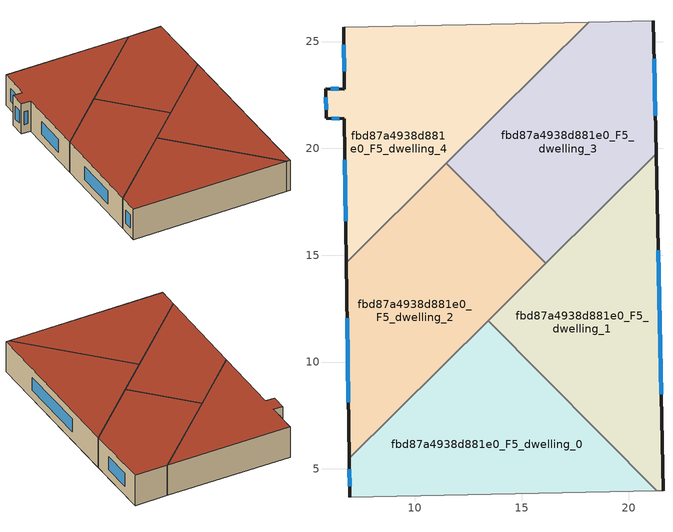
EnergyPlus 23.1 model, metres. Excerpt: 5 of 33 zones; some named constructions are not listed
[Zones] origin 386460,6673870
fbd87a4938d881e0_F5_dwelling_0
 floor to fbd87a4938d881e0_F4_dwelling_0 (EU_floor_Construction): 13.42,11.94 21.33,3.97 6.96,3.67 6.93,5.49 z15
 wall outside (EU_wall_Construction): 6.93,5.49 6.96,3.67 z15:18
 wall to fbd87a4938d881e0_F5_dwelling_1 (EU_wall_Construction): 21.33,3.97 13.42,11.94 z15:18
 wall adiabatic (EU_wall_Construction): 6.96,3.67 21.33,3.97 z15:18
 wall to fbd87a4938d881e0_F5_dwelling_2 (EU_wall_Construction): 13.42,11.94 6.93,5.49 z15:18
 window (EU_Window_Construction): 6.94,4.97 6.95,4.19 z15.86:17.14
 roof outside (EU_roof_Construction): 21.33,3.97 13.42,11.94 6.93,5.49 6.96,3.67 z18
fbd87a4938d881e0_F5_dwelling_1
 floor to fbd87a4938d881e0_F4_dwelling_1 (EU_floor_Construction): 21.29,19.75 21.61,3.98 21.33,3.97 13.42,11.94 z15
 wall outside (EU_wall_Construction): 21.61,3.98 21.29,19.75 z15:18
 wall adiabatic (EU_wall_Construction): 21.33,3.97 21.61,3.98 z15:18
 wall to fbd87a4938d881e0_F5_dwelling_3 (EU_wall_Construction): 21.29,19.75 16.12,14.61 z15:18
 wall to fbd87a4938d881e0_F5_dwelling_2 (EU_wall_Construction): 16.12,14.61 13.42,11.94 z15:18
 window (EU_Window_Construction): 21.52,8.48 21.38,15.24 z15.86:17.14
 roof outside (EU_roof_Construction): 21.61,3.98 21.29,19.75 13.42,11.94 21.33,3.97 z18
fbd87a4938d881e0_F5_dwelling_2
 floor to fbd87a4938d881e0_F4_dwelling_2 (EU_floor_Construction): 11.47,19.29 16.12,14.61 6.93,5.49 6.8,14.66 z15
 wall outside (EU_wall_Construction): 6.8,14.66 6.93,5.49 z15:18
 wall to fbd87a4938d881e0_F5_dwelling_3 (EU_wall_Construction): 16.12,14.61 11.47,19.29 z15:18
 wall to fbd87a4938d881e0_F5_dwelling_4 (EU_wall_Construction): 11.47,19.29 6.8,14.66 z15:18
 window (EU_Window_Construction): 6.84,12.04 6.89,8.11 z15.86:17.14
 roof outside (EU_roof_Construction): 16.12,14.61 11.47,19.29 6.8,14.66 6.93,5.49 z18
fbd87a4938d881e0_F5_dwelling_3
 floor to fbd87a4938d881e0_F4_dwelling_3 (EU_floor_Construction): 21.16,25.97 21.29,19.75 16.12,14.61 11.47,19.29 18.13,25.91 z15
 wall outside (EU_wall_Construction): 21.29,19.75 21.16,25.97 z15:18
 wall adiabatic (EU_wall_Construction): 21.16,25.97 18.13,25.91 z15:18
 wall to fbd87a4938d881e0_F5_dwelling_4 (EU_wall_Construction): 18.13,25.91 11.47,19.29 z15:18
 window (EU_Window_Construction): 21.25,21.52 21.2,24.19 z15.86:17.14
 roof outside (EU_roof_Construction): 21.29,19.75 21.16,25.97 18.13,25.91 11.47,19.29 16.12,14.61 z18
fbd87a4938d881e0_F5_dwelling_4
 floor to fbd87a4938d881e0_F4_dwelling_4 (EU_floor_Construction): 18.13,25.91 6.8,14.66 6.7,21.39 5.86,21.4 5.82,22.79 6.7,22.78 6.66,25.67 z15
 wall outside (EU_wall_Construction): 6.66,25.67 6.7,22.78 5.82,22.79 5.86,21.4 6.7,21.39 6.8,14.66 z15:18
 wall adiabatic (EU_wall_Construction): 18.13,25.91 6.66,25.67 z15:18
 window (EU_Window_Construction): 6.44,22.78 6.07,22.79 / 6.67,24.84 6.69,23.6 / 6.73,19.47 6.77,16.58 / 6.1,21.4 6.46,21.39 / 5.83,22.39 5.85,21.8 z15.86:17.14
 roof outside (EU_roof_Construction): 18.13,25.91 6.66,25.67 6.7,22.78 5.82,22.79 5.86,21.4 6.7,21.39 6.8,14.66 z18
[HVACTEMPLATE:THERMOSTAT] Constant Heating Setpoint=20; Constant Cooling Setpoint=50
EU_HeatOnly_fbd87a4938d881e0_F0_dwelling_0; EU_HeatOnly_fbd87a4938d881e0_F0_dwelling_1; EU_HeatOnly_fbd87a4938d881e0_F0_dwelling_2; EU_HeatOnly_fbd87a4938d881e0_F0_dwelling_3; EU_HeatOnly_fbd87a4938d881e0_F0_dwelling_4; EU_HeatOnly_fbd87a4938d881e0_F0_dwelling_5; EU_HeatOnly_fbd87a4938d881e0_F1_dwelling_0; EU_HeatOnly_fbd87a4938d881e0_F1_dwelling_1; EU_HeatOnly_fbd87a4938d881e0_F1_dwelling_2; EU_HeatOnly_fbd87a4938d881e0_F1_dwelling_3; EU_HeatOnly_fbd87a4938d881e0_F1_dwelling_4; EU_HeatOnly_fbd87a4938d881e0_F1_dwelling_5; EU_HeatOnly_fbd87a4938d881e0_F2_dwelling_0; EU_HeatOnly_fbd87a4938d881e0_F2_dwelling_1; EU_HeatOnly_fbd87a4938d881e0_F2_dwelling_2; EU_HeatOnly_fbd87a4938d881e0_F2_dwelling_3; EU_HeatOnly_fbd87a4938d881e0_F2_dwelling_4; EU_HeatOnly_fbd87a4938d881e0_F2_dwelling_5; EU_HeatOnly_fbd87a4938d881e0_F3_dwelling_0; EU_HeatOnly_fbd87a4938d881e0_F3_dwelling_1; EU_HeatOnly_fbd87a4938d881e0_F3_dwelling_2; EU_HeatOnly_fbd87a4938d881e0_F3_dwelling_3; EU_HeatOnly_fbd87a4938d881e0_F3_dwelling_4; EU_HeatOnly_fbd87a4938d881e0_F4_dwelling_0; EU_HeatOnly_fbd87a4938d881e0_F4_dwelling_1; EU_HeatOnly_fbd87a4938d881e0_F4_dwelling_2; EU_HeatOnly_fbd87a4938d881e0_F4_dwelling_3; EU_HeatOnly_fbd87a4938d881e0_F4_dwelling_4; EU_HeatOnly_fbd87a4938d881e0_F5_dwelling_0; EU_HeatOnly_fbd87a4938d881e0_F5_dwelling_1; EU_HeatOnly_fbd87a4938d881e0_F5_dwelling_2; EU_HeatOnly_fbd87a4938d881e0_F5_dwelling_3; EU_HeatOnly_fbd87a4938d881e0_F5_dwelling_4
[SCHEDULE:CONSTANT]
Name | Hourly Value
EU_AlwaysOn | 1
EU_CoolingOff | 0
[SCHEDULE:FILE] Column Number=1; Rows to Skip at Top=0; Number of Hours of Data=8760; Column Separator=Comma; Interpolate to Timestep=No; Minutes per Item=60; Adjust Schedule for Daylight Savings=Yes
Name | File
EU_Step8_GainSchedule_fbd87a4938d881e0_F2_dwelling_4_f000 | ../../schedules/fbd87a4938d881e0/fbd87a4938d881e0_F2_dwelling_4_f000_gain.csv
EU_Step8_GainSchedule_fbd87a4938d881e0_F2_dwelling_5_f000 | ../../schedules/fbd87a4938d881e0/fbd87a4938d881e0_F2_dwelling_5_f000_gain.csv
EU_Step8_GainSchedule_fbd87a4938d881e0_F3_dwelling_0_f000 | ../../schedules/fbd87a4938d881e0/fbd87a4938d881e0_F3_dwelling_0_f000_gain.csv
EU_Step8_GainSchedule_fbd87a4938d881e0_F3_dwelling_1_f000 | ../../schedules/fbd87a4938d881e0/fbd87a4938d881e0_F3_dwelling_1_f000_gain.csv
EU_Step8_GainSchedule_fbd87a4938d881e0_F3_dwelling_2_f000 | ../../schedules/fbd87a4938d881e0/fbd87a4938d881e0_F3_dwelling_2_f000_gain.csv
EU_Step8_GainSchedule_fbd87a4938d881e0_F3_dwelling_3_f000 | ../../schedules/fbd87a4938d881e0/fbd87a4938d881e0_F3_dwelling_3_f000_gain.csv
EU_Step8_GainSchedule_fbd87a4938d881e0_F3_dwelling_4_f000 | ../../schedules/fbd87a4938d881e0/fbd87a4938d881e0_F3_dwelling_4_f000_gain.csv
EU_Step8_GainSchedule_fbd87a4938d881e0_F4_dwelling_0_f000 | ../../schedules/fbd87a4938d881e0/fbd87a4938d881e0_F4_dwelling_0_f000_gain.csv
EU_Step8_GainSchedule_fbd87a4938d881e0_F4_dwelling_1_f000 | ../../schedules/fbd87a4938d881e0/fbd87a4938d881e0_F4_dwelling_1_f000_gain.csv
EU_Step8_GainSchedule_fbd87a4938d881e0_F4_dwelling_2_f000 | ../../schedules/fbd87a4938d881e0/fbd87a4938d881e0_F4_dwelling_2_f000_gain.csv
EU_Step8_GainSchedule_fbd87a4938d881e0_F4_dwelling_3_f000 | ../../schedules/fbd87a4938d881e0/fbd87a4938d881e0_F4_dwelling_3_f000_gain.csv
EU_Step8_GainSchedule_fbd87a4938d881e0_F4_dwelling_4_f000 | ../../schedules/fbd87a4938d881e0/fbd87a4938d881e0_F4_dwelling_4_f000_gain.csv
EU_Step8_GainSchedule_fbd87a4938d881e0_F5_dwelling_0_f000 | ../../schedules/fbd87a4938d881e0/fbd87a4938d881e0_F5_dwelling_0_f000_gain.csv
EU_Step8_GainSchedule_fbd87a4938d881e0_F5_dwelling_1_f000 | ../../schedules/fbd87a4938d881e0/fbd87a4938d881e0_F5_dwelling_1_f000_gain.csv
EU_Step8_GainSchedule_fbd87a4938d881e0_F5_dwelling_2_f000 | ../../schedules/fbd87a4938d881e0/fbd87a4938d881e0_F5_dwelling_2_f000_gain.csv
EU_Step8_GainSchedule_fbd87a4938d881e0_F5_dwelling_3_f000 | ../../schedules/fbd87a4938d881e0/fbd87a4938d881e0_F5_dwelling_3_f000_gain.csv
EU_Step8_GainSchedule_fbd87a4938d881e0_F5_dwelling_4_f000 | ../../schedules/fbd87a4938d881e0/fbd87a4938d881e0_F5_dwelling_4_f000_gain.csv
